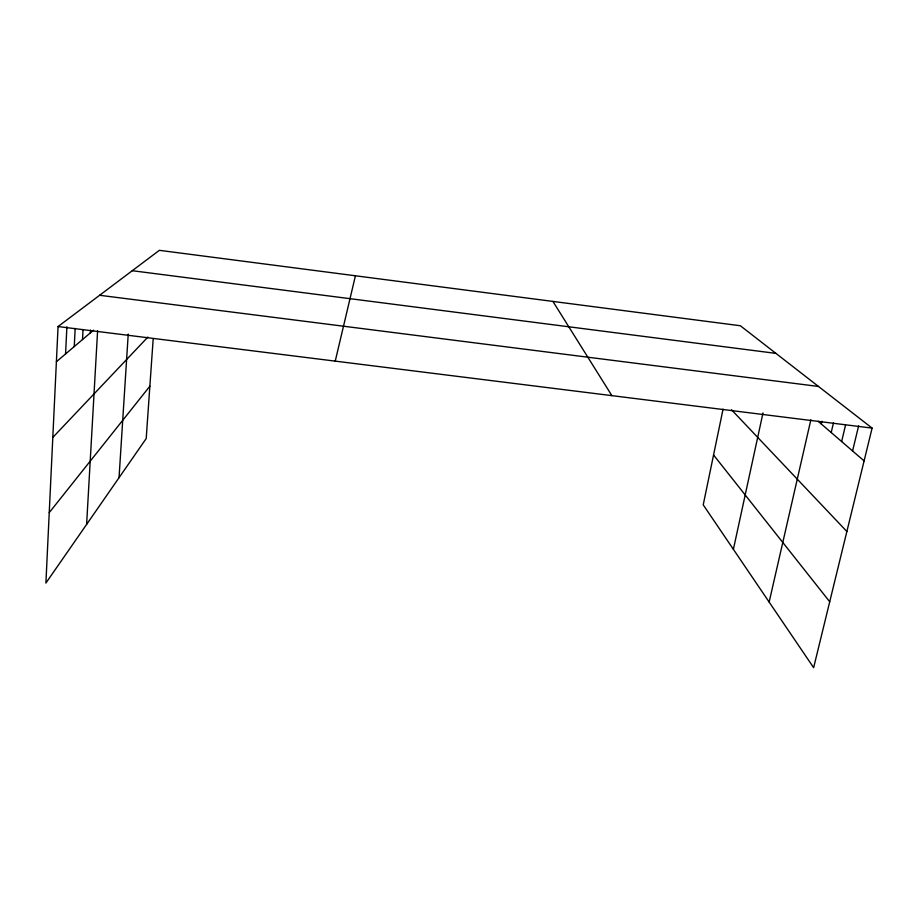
<?xml version="1.0" encoding="UTF-8"?>
<svg xmlns="http://www.w3.org/2000/svg" width="918" height="918" viewBox="0 0 918 918"><rect width="100%" height="100%" fill="white"/><g stroke="black" fill="none" stroke-linecap="round" stroke-linejoin="round"><path stroke-width="1.38" d="M723.063 409.141L703.222 504.854L813.635 667.673L872.1 428.109L740.356 325.752L159.365 250.327L58.063 326.544L45.9 583.068L146.203 438.552L153.18 338.845M65.557 353.958L66.899 326.774M74.243 346.568L75.184 328.426M82.505 339.557L83.033 329.596M90.366 332.878L90.515 330.101M86.613 524.408L97.606 330.778M119.042 477.681L128.233 334.072M733.39 549.331L762.996 412.939M769.146 602.059L810.858 419.801M821.266 423.978L821.897 421.247M831.203 432.55L833.487 422.796M335.242 361.13L355.427 275.779M841.634 441.535L845.512 425.195M852.581 450.967L858.617 425.895M49.239 512.634L149.863 386.203M52.808 437.427L147.878 337.067M56.388 361.738L93.567 330.159M58.063 326.544L872.1 428.109M99.614 295.275L818.489 386.455M132.284 270.707L775.917 353.384M818.099 421.247L864.102 460.893M731.52 409.761L846.866 531.499M713.561 454.995L829.723 601.76M552.923 301.425L611.881 395.635"/></g></svg>
